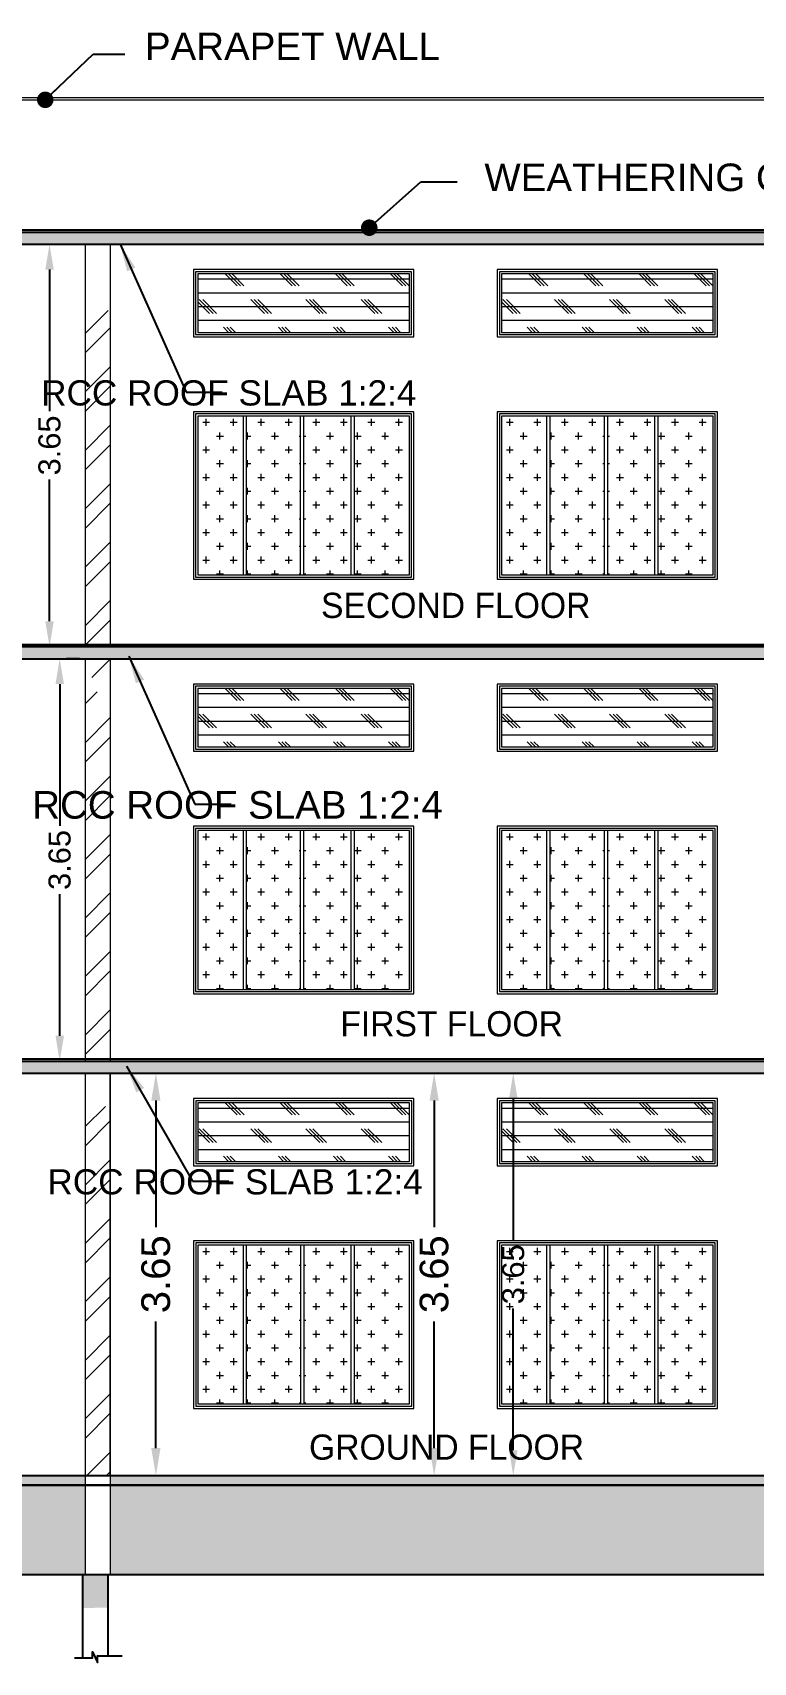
# Model space of a CAD drawing. Header units: metres. Extents: x -278 to 15491, y -352 to 277.
# Drawn here: x 15417.53 to 15424.08, y -300.59 to -285.81 of the extents above; entities that cross this region are included whole.
import ezdxf

# ---------------------------------------------------------------- set-up
doc = ezdxf.new("R2010")
doc.units = ezdxf.units.M
doc.header["$MEASUREMENT"] = 0
for name, color, linetype in [('BLK_1_FLR_0_WATER_CLOSET', 213, 'Continuous'), ('BLK_1_FLR_1_WC_BATH_HEIGHT', 7, 'Continuous'), ('LK_1_FLR_2_WC_BATH_HEIGHT', 7, 'Continuous')]:
    doc.layers.add(name, color=color, linetype=linetype)
doc.layers.add('BLK_1_FLR_0_WC_BATH_HEIGHT', color=163, linetype='Continuous', lineweight=30)
doc.styles.get("Standard").update_dxf_attribs({"font": 'arial.ttf'})
doc.styles.add('style1', font='arialbd.ttf', dxfattribs={"height": 9})
doc.styles.add('XL', font='FRAMDCN.TTF', dxfattribs={"height": 12})
doc.dimstyles.get("Standard").update_dxf_attribs({"dimtxt": 0.26, "dimasz": 0.25, "dimexe": 0.18, "dimexo": 0.0625, "dimgap": 0.09, "dimtad": 0, "dimzin": 0, "dimdsep": 46, "dimtxsty": 'Standard', "dimcen": 0.09, "dimadec": 0, "dimazin": 0, "dimtfac": 1, "dimtofl": 0, "dimtmove": 0, "dimatfit": 3, "dimfxl": 0, "dimtolj": 1, "dimtzin": 0, "dimarcsym": 0})
doc.dimstyles.new('Standard$0', dxfattribs={"dimtxt": 0.5, "dimasz": 0.5, "dimexe": 0, "dimexo": 1, "dimgap": 0, "dimtad": 0, "dimdec": 4, "dimzin": 0, "dimdsep": 46, "dimlunit": 4, "dimtxsty": 'Standard', "dimcen": 0.09, "dimadec": 0, "dimazin": 0, "dimtfac": 1, "dimtdec": 4, "dimtofl": 0, "dimtmove": 0, "dimatfit": 3, "dimfxl": 0, "dimtolj": 1, "dimtzin": 0, "dimarcsym": 0})
doc.dimstyles.new('STANDARD$7', dxfattribs={"dimtxt": 200, "dimasz": 100, "dimexe": 200, "dimexo": 200, "dimgap": 100, "dimtad": 1, "dimzin": 12, "dimdsep": 46, "dimtxsty": 'style1', "dimblk": 'OBLIQUE', "dimblk1": 'DOT', "dimblk2": 'DOT', "dimsah": 1, "dimcen": 200, "dimse1": 1, "dimse2": 1, "dimclrd": 6, "dimclre": 3, "dimclrt": 6, "dimadec": 0, "dimazin": 0, "dimtfac": 1, "dimtix": 1, "dimtmove": 2, "dimatfit": 3, "dimldrblk": 'DOT', "dimfxl": 0, "dimtolj": 1, "dimtzin": 12, "dimarcsym": 0})
pattern_1 = [(0, (-113.42209, -48.11411), (0.125, 0.125), [0.0625, -0.1875]), (90, (-113.39084, -48.14536), (-0.125, 0.125), [0.0625, -0.1875])]
pattern_2 = [(0, (-110.6657, -48.11411), (0.125, 0.125), [0.0625, -0.1875]), (90, (-110.63445, -48.14536), (-0.125, 0.125), [0.0625, -0.1875])]
pattern_3 = [(0, (-113.42227, -44.3541), (0.125, 0.125), [0.0625, -0.1875]), (90, (-113.39102, -44.38536), (-0.125, 0.125), [0.0625, -0.1875])]
pattern_4 = [(0, (-110.66588, -44.3541), (0.125, 0.125), [0.0625, -0.1875]), (90, (-110.63463, -44.38536), (-0.125, 0.125), [0.0625, -0.1875])]
pattern_5 = [(0, (-113.42227, -40.5941), (0.125, 0.125), [0.0625, -0.1875]), (90, (-113.39102, -40.62535), (-0.125, 0.125), [0.0625, -0.1875])]
pattern_6 = [(0, (-110.66588, -40.5941), (0.125, 0.125), [0.0625, -0.1875]), (90, (-110.63463, -40.62535), (-0.125, 0.125), [0.0625, -0.1875])]
pattern_7 = [(45, (-119.6457, -47.8141), (-0.265165043, 0.265165043), []), (45, (-119.46892, -47.8141), (-0.265165043, 0.265165043), [])]

# ---------------------------------------------------------------- blocks, each defined once
blk = doc.blocks.new('_Dot')
at = {"color": 0, "linetype": 'ByBlock', "lineweight": -2}
blk.add_line((-0.5, 0), (-1, 0), dxfattribs=at)
at = {"color": 0, "linetype": 'ByBlock', "const_width": 0.5}
blk.add_lwpolyline([(-0.25, 0, 1), (0.25, 0, 1)], format="xyb", close=True, dxfattribs=at)
blk = doc.blocks.new('_Oblique')
at = {"color": 0, "linetype": 'ByBlock', "lineweight": -2}
blk.add_line((-0.5, -0.5), (0.5, 0.5), dxfattribs=at)
blk = doc.blocks.new('*D293')
at = {"layer": 'BLK_1_FLR_0_WATER_CLOSET', "color": 1, "lineweight": -2, "ltscale": 10}
for p, q in [((15418.708, -295.247), (15418.833, -295.247)), ((15418.653, -295.497), (15418.653, -296.644)), ((15418.653, -298.648), (15418.653, -297.501)), ((15418.708, -298.898), (15418.833, -298.898))]:
    blk.add_line(p, q, dxfattribs=at)
at = {"layer": 'BLK_1_FLR_0_WATER_CLOSET', "color": 1, "lineweight": 0, "ltscale": 10}
for points in [[(15418.611, -295.497), (15418.695, -295.497), (15418.653, -295.247)], [(15418.611, -298.648), (15418.695, -298.648), (15418.653, -298.898)]]:
    blk.add_solid(points, dxfattribs=at)
at = {"layer": 'Defpoints', "color": 0, "lineweight": 0, "ltscale": 10}
for p in [(15418.645, -295.247), (15418.653, -295.247), (15418.645, -298.898)]:
    blk.add_point(p, dxfattribs=at)
at = {"layer": 'BLK_1_FLR_0_WATER_CLOSET', "color": 1, "lineweight": -2, "ltscale": 10, "insert": (15418.653, -297.072), "char_height": 0.26, "attachment_point": 5, "rotation": 90}
blk.add_mtext('\\A1;3.65', dxfattribs=at)
blk = doc.blocks.new('*D295')
at = {"layer": 'BLK_1_FLR_0_WATER_CLOSET', "color": 2, "lineweight": -2, "ltscale": 10}
for p, q in [((15421.219, -295.247), (15421.359, -295.247)), ((15421.179, -295.497), (15421.179, -296.644)), ((15421.179, -298.648), (15421.179, -297.501)), ((15421.219, -298.898), (15421.359, -298.898))]:
    blk.add_line(p, q, dxfattribs=at)
at = {"layer": 'BLK_1_FLR_0_WATER_CLOSET', "color": 2, "lineweight": 0, "ltscale": 10}
for points in [[(15421.137, -295.497), (15421.221, -295.497), (15421.179, -295.247)], [(15421.137, -298.648), (15421.221, -298.648), (15421.179, -298.898)]]:
    blk.add_solid(points, dxfattribs=at)
at = {"layer": 'Defpoints', "color": 0, "lineweight": 0, "ltscale": 10}
for p in [(15421.156, -295.247), (15421.179, -295.247), (15421.156, -298.898)]:
    blk.add_point(p, dxfattribs=at)
at = {"layer": 'BLK_1_FLR_0_WATER_CLOSET', "color": 2, "lineweight": -2, "ltscale": 10, "insert": (15421.179, -297.072), "char_height": 0.26, "attachment_point": 5, "rotation": 90}
blk.add_mtext('\\A1;3.65', dxfattribs=at)
blk = doc.blocks.new('*D294')
at = {"layer": 'BLK_1_FLR_0_WC_BATH_HEIGHT', "color": 0, "lineweight": -2}
for p, q in [((15421.96, -295.247), (15422.077, -295.247)), ((15421.897, -295.477), (15421.897, -296.762)), ((15421.897, -298.668), (15421.897, -297.383)), ((15421.96, -298.898), (15422.077, -298.898))]:
    blk.add_line(p, q, dxfattribs=at)
at = {"layer": 'BLK_1_FLR_0_WC_BATH_HEIGHT', "color": 0, "lineweight": 0}
for points in [[(15421.859, -295.477), (15421.936, -295.477), (15421.897, -295.247)], [(15421.859, -298.668), (15421.936, -298.668), (15421.897, -298.898)]]:
    blk.add_solid(points, dxfattribs=at)
at = {"layer": 'Defpoints', "color": 0, "lineweight": 0}
for p in [(15421.897, -295.247), (15421.897, -295.247), (15421.897, -298.898)]:
    blk.add_point(p, dxfattribs=at)
at = {"layer": 'BLK_1_FLR_0_WC_BATH_HEIGHT', "color": 0, "insert": (15421.897, -297.072), "char_height": 0.2, "attachment_point": 5, "rotation": 90}
blk.add_mtext('\\A1;3.65', dxfattribs=at)
blk = doc.blocks.new('*D296')
at = {"layer": 'BLK_1_FLR_1_WC_BATH_HEIGHT', "color": 0, "lineweight": -2}
for p, q in [((15417.843, -291.488), (15417.96, -291.488)), ((15417.78, -291.718), (15417.78, -293.003)), ((15417.78, -294.909), (15417.78, -293.624)), ((15417.843, -295.139), (15417.96, -295.139))]:
    blk.add_line(p, q, dxfattribs=at)
at = {"layer": 'BLK_1_FLR_1_WC_BATH_HEIGHT', "color": 0, "lineweight": 0}
for points in [[(15417.742, -291.718), (15417.819, -291.718), (15417.78, -291.488)], [(15417.742, -294.909), (15417.819, -294.909), (15417.78, -295.139)]]:
    blk.add_solid(points, dxfattribs=at)
at = {"layer": 'Defpoints', "color": 0, "lineweight": 0}
for p in [(15417.78, -291.488), (15417.78, -291.488), (15417.78, -295.139)]:
    blk.add_point(p, dxfattribs=at)
at = {"layer": 'BLK_1_FLR_1_WC_BATH_HEIGHT', "color": 0, "insert": (15417.78, -293.314), "char_height": 0.2, "attachment_point": 5, "rotation": 90}
blk.add_mtext('\\A1;3.65', dxfattribs=at)
blk = doc.blocks.new('*D297')
at = {"layer": 'Defpoints', "color": 0, "lineweight": 0}
for p in [(15417.54, -287.729), (15417.688, -287.729), (15417.54, -291.379)]:
    blk.add_point(p, dxfattribs=at)
at = {"layer": 'LK_1_FLR_2_WC_BATH_HEIGHT', "color": 0, "lineweight": -2}
for p, q in [((15417.603, -287.729), (15417.868, -287.729)), ((15417.688, -287.959), (15417.688, -289.243)), ((15417.688, -291.149), (15417.688, -289.864)), ((15417.603, -291.379), (15417.868, -291.379))]:
    blk.add_line(p, q, dxfattribs=at)
at = {"layer": 'LK_1_FLR_2_WC_BATH_HEIGHT', "color": 0, "lineweight": 0}
for points in [[(15417.649, -287.959), (15417.726, -287.959), (15417.688, -287.729)], [(15417.649, -291.149), (15417.726, -291.149), (15417.688, -291.379)]]:
    blk.add_solid(points, dxfattribs=at)
at = {"layer": 'LK_1_FLR_2_WC_BATH_HEIGHT', "color": 0, "insert": (15417.688, -289.554), "char_height": 0.2, "attachment_point": 5, "rotation": 90}
blk.add_mtext('\\A1;3.65', dxfattribs=at)

msp = doc.modelspace()

# ---------------------------------------------------------------- hatches: boundary and pattern name
at = {"lineweight": 0, "ltscale": 10}
h = msp.add_hatch(dxfattribs=at)
h.set_pattern_fill('ANSI32', color=1)
h.set_pattern_definition(pattern_7)
h.paths.add_polyline_path([(15411.902, -287.019), (15411.672, -287.019), (15411.672, -288.219), (15411.902, -288.219)])
h.paths.add_polyline_path([(15411.902, -288.559), (15411.672, -288.559), (15411.672, -291.679), (15411.902, -291.679)])
h.paths.add_polyline_path([(15411.902, -292.019), (15411.672, -292.019), (15411.672, -295.139), (15411.902, -295.139)])
h.paths.add_polyline_path([(15411.902, -295.478), (15411.672, -295.478), (15411.672, -298.598), (15411.687, -298.598), (15411.902, -298.598)])
h.paths.add_polyline_path([(15418.239, -288.329), (15418.011, -288.329), (15418.011, -291.659), (15418.239, -291.659)])
h.paths.add_polyline_path([(15415.774, -298.417), (15417.628, -298.417), (15417.628, -297.946), (15415.774, -297.946)], flags=9)
h.paths.add_polyline_path([(15419.29, -296.472), (15422.812, -296.472), (15422.812, -296.001), (15419.29, -296.001)], flags=9)
h.paths.add_polyline_path([(15419.311, -293.053), (15422.834, -293.053), (15422.834, -292.582), (15419.311, -292.582)], flags=9)
h.paths.add_polyline_path([(15419.984, -298.517), (15422.222, -298.517), (15422.222, -298.162), (15419.984, -298.162)], flags=9)
h.paths.add_polyline_path([(15420.268, -294.977), (15422.016, -294.977), (15422.016, -294.622), (15420.268, -294.622)], flags=9)
h.paths.add_polyline_path([(15433.837, -298.417), (15435.692, -298.417), (15435.692, -297.946), (15433.837, -297.946)], flags=9)
h.paths.add_polyline_path([(15426.228, -298.344), (15429.931, -298.344), (15429.931, -297.989), (15426.228, -297.989)], flags=9)
at = {"lineweight": -2, "ltscale": 10}
h = msp.add_hatch(dxfattribs=at)
h.set_pattern_fill('AR-CONC', color=256, scale=0.03)
h.set_pattern_definition([(50, (-119.6457, -47.2141), (0.2151780548, -0.0188256405), [0.0225, -0.2475]), (355, (-119.6457, -47.2141), (-0.0416254, 0.22565764), [0.018, -0.198]), (100.4514445, (-119.62777, -47.21568), (0.173552654, 0.2068319973), [0.0191220576, -0.2103426336]), (46.1842, (-119.6457, -47.1541), (0.320172399, -0.0496557842), [0.03375, -0.37125]), (96.6356355, (-119.61902, -47.15825), (0.280398584, 0.29223558), [0.0286831026, -0.315514128]), (351.184164, (-119.6457, -47.1541), (0.2803985835, 0.29223558), [0.027, -0.297]), (21, (-119.6157, -47.1691), (0.1790721156, -0.1207856672), [0.0225, -0.2475]), (326, (-119.6157, -47.1691), (0.0729945996, 0.2175450135), [0.018, -0.198]), (71.4514447, (-119.60078, -47.17917), (0.252066713, 0.0967593458), [0.019122057, -0.2103426336]), (37.5, (-119.6457, -47.21411), (0.0036479566, 0.09986815615), [0, -0.1956, 0, -0.201, 0, -0.19875]), (7.5, (-119.6457, -47.21411), (0.0789208612, 0.1183235136), [0, -0.1146, 0, -0.1911, 0, -0.07575]), (327.5, (-119.7126, -47.21411), (0.16014673085, -0.0067664615), [0, -0.075, 0, -0.234, 0, -0.3105]), (317.5, (-119.7426, -47.21411), (0.1749558508, 0.0300314947), [0, -0.0975, 0, -0.1554, 0, -0.2205])])
h.paths.add_polyline_path([(15441.698, -287.619), (15411.672, -287.619), (15411.672, -287.959), (15411.902, -287.958), (15411.902, -287.729), (15438.814, -287.729), (15441.468, -287.729), (15441.468, -287.959), (15441.698, -287.959)])
at = {"lineweight": 0, "ltscale": 10}
h = msp.add_hatch(dxfattribs=at)
h.set_pattern_fill('CORK', color=1)
h.set_pattern_definition([(0, (-113.42227, -40.2941), (0, 0.125), []), (135, (-113.35977, -40.3566), (-0.2499999996, -0.2499999996), [0.176776696, -0.176776696]), (135, (-113.32852, -40.3566), (-0.2499999996, -0.2499999996), [0.176776696, -0.176776696]), (135, (-113.29727, -40.3566), (-0.2499999996, -0.2499999996), [0.176776696, -0.176776696])])
h.paths.add_polyline_path([(15420.954, -287.998), (15419.034, -287.998), (15419.034, -288.528), (15420.954, -288.528)])
h = msp.add_hatch(dxfattribs=at)
h.set_pattern_fill('CORK', color=1)
h.set_pattern_definition([(0, (-110.66588, -40.2941), (0, 0.125), []), (135, (-110.60338, -40.3566), (-0.2499999996, -0.2499999996), [0.176776696, -0.176776696]), (135, (-110.57213, -40.3566), (-0.2499999996, -0.2499999996), [0.176776696, -0.176776696]), (135, (-110.54088, -40.3566), (-0.2499999996, -0.2499999996), [0.176776696, -0.176776696])])
h.paths.add_polyline_path([(15423.711, -287.998), (15421.791, -287.998), (15421.791, -288.528), (15423.711, -288.528)])
h = msp.add_hatch(dxfattribs=at)
h.set_pattern_fill('CROSS', color=1, scale=0.5)
h.set_pattern_definition(pattern_5)
h.paths.add_polyline_path([(15419.444, -289.288), (15419.034, -289.288), (15419.034, -290.728), (15419.444, -290.728)])
h.paths.add_polyline_path([(15419.964, -289.288), (15419.474, -289.288), (15419.474, -290.728), (15419.964, -290.728)])
h.paths.add_polyline_path([(15420.424, -289.288), (15419.994, -289.288), (15419.994, -290.728), (15420.424, -290.728)])
h = msp.add_hatch(dxfattribs=at)
h.set_pattern_fill('CROSS', color=1, scale=0.5)
h.set_pattern_definition(pattern_5)
h.paths.add_polyline_path([(15420.954, -289.288), (15420.454, -289.288), (15420.454, -290.728), (15420.954, -290.728)])
h = msp.add_hatch(dxfattribs=at)
h.set_pattern_fill('CROSS', color=1, scale=0.5)
h.set_pattern_definition(pattern_6)
h.paths.add_polyline_path([(15422.2, -289.288), (15421.791, -289.288), (15421.791, -290.728), (15422.2, -290.728)])
h.paths.add_polyline_path([(15422.721, -289.288), (15422.23, -289.288), (15422.23, -290.728), (15422.721, -290.728)])
h.paths.add_polyline_path([(15423.18, -289.288), (15422.751, -289.288), (15422.751, -290.728), (15423.18, -290.728)])
h = msp.add_hatch(dxfattribs=at)
h.set_pattern_fill('CROSS', color=1, scale=0.5)
h.set_pattern_definition(pattern_6)
h.paths.add_polyline_path([(15423.711, -289.288), (15423.21, -289.288), (15423.21, -290.728), (15423.711, -290.728)])
at = {"lineweight": -2, "ltscale": 10}
h = msp.add_hatch(dxfattribs=at)
h.set_pattern_fill('AR-CONC', color=256, scale=0.03)
h.set_pattern_definition([(50, (-119.6457, -47.5141), (0.2151780548, -0.0188256405), [0.0225, -0.2475]), (355, (-119.6457, -47.5141), (-0.0416254, 0.22565764), [0.018, -0.198]), (100.4514445, (-119.62777, -47.51568), (0.173552654, 0.2068319973), [0.0191220576, -0.2103426336]), (46.1842, (-119.6457, -47.4541), (0.320172399, -0.0496557842), [0.03375, -0.37125]), (96.6356355, (-119.61902, -47.45825), (0.280398584, 0.29223558), [0.0286831026, -0.315514128]), (351.184164, (-119.6457, -47.4541), (0.2803985835, 0.29223558), [0.027, -0.297]), (21, (-119.6157, -47.4691), (0.1790721156, -0.1207856672), [0.0225, -0.2475]), (326, (-119.6157, -47.4691), (0.0729945996, 0.2175450135), [0.018, -0.198]), (71.4514447, (-119.60078, -47.47917), (0.252066713, 0.0967593458), [0.019122057, -0.2103426336]), (37.5, (-119.6457, -47.51411), (0.0036479566, 0.09986815615), [0, -0.1956, 0, -0.201, 0, -0.19875]), (7.5, (-119.6457, -47.51411), (0.0789208612, 0.1183235136), [0, -0.1146, 0, -0.1911, 0, -0.07575]), (327.5, (-119.7126, -47.51411), (0.16014673085, -0.0067664615), [0, -0.075, 0, -0.234, 0, -0.3105]), (317.5, (-119.7426, -47.51411), (0.1749558508, 0.0300314947), [0, -0.0975, 0, -0.1554, 0, -0.2205])])
h.paths.add_polyline_path([(15441.698, -291.378), (15411.672, -291.379), (15411.672, -291.489), (15411.672, -291.719), (15411.902, -291.718), (15411.902, -291.489), (15438.814, -291.489), (15441.468, -291.489), (15441.468, -291.719), (15441.698, -291.719)])
at = {"lineweight": 0, "ltscale": 10}
h = msp.add_hatch(dxfattribs=at)
h.set_pattern_fill('ANSI32', color=1)
h.set_pattern_definition(pattern_7)
h.paths.add_polyline_path([(15418.239, -291.789), (15418.011, -291.789), (15418.011, -295.119), (15418.239, -295.119)])
h = msp.add_hatch(dxfattribs=at)
h.set_pattern_fill('CORK', color=1)
h.set_pattern_definition([(0, (-113.42227, -44.0541), (0, 0.125), []), (135, (-113.35977, -44.1166), (-0.2499999996, -0.2499999996), [0.176776696, -0.176776696]), (135, (-113.32852, -44.1166), (-0.2499999996, -0.2499999996), [0.176776696, -0.176776696]), (135, (-113.29727, -44.1166), (-0.2499999996, -0.2499999996), [0.176776696, -0.176776696])])
h.paths.add_polyline_path([(15420.954, -291.758), (15419.034, -291.758), (15419.034, -292.288), (15420.954, -292.288)])
h = msp.add_hatch(dxfattribs=at)
h.set_pattern_fill('CORK', color=1)
h.set_pattern_definition([(0, (-110.66588, -44.0541), (0, 0.125), []), (135, (-110.60338, -44.1166), (-0.2499999996, -0.2499999996), [0.176776696, -0.176776696]), (135, (-110.57213, -44.1166), (-0.2499999996, -0.2499999996), [0.176776696, -0.176776696]), (135, (-110.54088, -44.1166), (-0.2499999996, -0.2499999996), [0.176776696, -0.176776696])])
h.paths.add_polyline_path([(15423.711, -291.758), (15421.791, -291.758), (15421.791, -292.288), (15423.711, -292.288)])
h = msp.add_hatch(dxfattribs=at)
h.set_pattern_fill('CROSS', color=1, scale=0.5)
h.set_pattern_definition(pattern_3)
h.paths.add_polyline_path([(15419.444, -293.048), (15419.034, -293.048), (15419.034, -294.488), (15419.444, -294.488)])
h.paths.add_polyline_path([(15419.964, -293.048), (15419.474, -293.048), (15419.474, -294.488), (15419.964, -294.488)])
h.paths.add_polyline_path([(15420.424, -293.048), (15419.994, -293.048), (15419.994, -294.488), (15420.424, -294.488)])
h = msp.add_hatch(dxfattribs=at)
h.set_pattern_fill('CROSS', color=1, scale=0.5)
h.set_pattern_definition(pattern_3)
h.paths.add_polyline_path([(15420.954, -293.048), (15420.454, -293.048), (15420.454, -294.488), (15420.954, -294.488)])
h = msp.add_hatch(dxfattribs=at)
h.set_pattern_fill('CROSS', color=1, scale=0.5)
h.set_pattern_definition(pattern_4)
h.paths.add_polyline_path([(15422.2, -293.048), (15421.791, -293.048), (15421.791, -294.488), (15422.2, -294.488)])
h.paths.add_polyline_path([(15422.721, -293.048), (15422.23, -293.048), (15422.23, -294.488), (15422.721, -294.488)])
h.paths.add_polyline_path([(15423.18, -293.048), (15422.751, -293.048), (15422.751, -294.488), (15423.18, -294.488)])
h = msp.add_hatch(dxfattribs=at)
h.set_pattern_fill('CROSS', color=1, scale=0.5)
h.set_pattern_definition(pattern_4)
h.paths.add_polyline_path([(15423.711, -293.048), (15423.21, -293.048), (15423.21, -294.488), (15423.711, -294.488)])
at = {"lineweight": -2, "ltscale": 10}
h = msp.add_hatch(dxfattribs=at)
h.set_pattern_fill('AR-CONC', color=256, scale=0.03)
h.set_pattern_definition([(50, (-119.6457, -47.8141), (0.2151780548, -0.0188256405), [0.0225, -0.2475]), (355, (-119.6457, -47.8141), (-0.0416254, 0.22565764), [0.018, -0.198]), (100.4514445, (-119.62777, -47.81568), (0.173552654, 0.2068319973), [0.0191220576, -0.2103426336]), (46.1842, (-119.6457, -47.7541), (0.320172399, -0.0496557842), [0.03375, -0.37125]), (96.6356355, (-119.61902, -47.75825), (0.280398584, 0.29223558), [0.0286831026, -0.315514128]), (351.184164, (-119.6457, -47.7541), (0.2803985835, 0.29223558), [0.027, -0.297]), (21, (-119.6157, -47.7691), (0.1790721156, -0.1207856672), [0.0225, -0.2475]), (326, (-119.6157, -47.7691), (0.0729945996, 0.2175450135), [0.018, -0.198]), (71.4514447, (-119.60078, -47.77917), (0.252066713, 0.0967593458), [0.019122057, -0.2103426336]), (37.5, (-119.6457, -47.81411), (0.0036479566, 0.09986815615), [0, -0.1956, 0, -0.201, 0, -0.19875]), (7.5, (-119.6457, -47.81411), (0.0789208612, 0.1183235136), [0, -0.1146, 0, -0.1911, 0, -0.07575]), (327.5, (-119.7126, -47.81411), (0.16014673085, -0.0067664615), [0, -0.075, 0, -0.234, 0, -0.3105]), (317.5, (-119.7426, -47.81411), (0.1749558508, 0.0300314947), [0, -0.0975, 0, -0.1554, 0, -0.2205])])
h.paths.add_polyline_path([(15441.698, -295.139), (15411.672, -295.139), (15411.672, -295.478), (15411.902, -295.478), (15411.902, -295.249), (15441.468, -295.249), (15441.468, -295.479), (15441.698, -295.479)])
at = {"lineweight": 0, "ltscale": 10}
h = msp.add_hatch(dxfattribs=at)
h.set_pattern_fill('CORK', color=1)
h.set_pattern_definition([(0, (-113.42209, -47.81411), (0, 0.125), []), (135, (-113.3596, -47.8766), (-0.2499999996, -0.2499999996), [0.176776696, -0.176776696]), (135, (-113.32834, -47.8766), (-0.2499999996, -0.2499999996), [0.176776696, -0.176776696]), (135, (-113.2971, -47.8766), (-0.2499999996, -0.2499999996), [0.176776696, -0.176776696])])
h.paths.add_polyline_path([(15420.955, -295.518), (15419.035, -295.518), (15419.035, -296.048), (15420.955, -296.048)])
h = msp.add_hatch(dxfattribs=at)
h.set_pattern_fill('CORK', color=1)
h.set_pattern_definition([(0, (-110.6657, -47.81411), (0, 0.125), []), (135, (-110.6032, -47.8766), (-0.2499999996, -0.2499999996), [0.176776696, -0.176776696]), (135, (-110.57195, -47.8766), (-0.2499999996, -0.2499999996), [0.176776696, -0.176776696]), (135, (-110.5407, -47.8766), (-0.2499999996, -0.2499999996), [0.176776696, -0.176776696])])
h.paths.add_polyline_path([(15423.711, -295.518), (15421.791, -295.518), (15421.791, -296.048), (15423.711, -296.048)])
h = msp.add_hatch(dxfattribs=at)
h.set_pattern_fill('ANSI32', color=1)
h.set_pattern_definition([(45, (-119.6457, -48.1141), (-0.265165043, 0.265165043), []), (45, (-119.46892, -48.1141), (-0.265165043, 0.265165043), [])])
h.paths.add_polyline_path([(15418.239, -295.549), (15418.011, -295.549), (15418.011, -298.898), (15418.239, -298.898)])
h.paths.add_polyline_path([(15433.837, -298.717), (15435.692, -298.717), (15435.692, -298.246), (15433.837, -298.246)], flags=9)
h.paths.add_polyline_path([(15415.774, -298.717), (15417.628, -298.717), (15417.628, -298.246), (15415.774, -298.246)], flags=9)
h.paths.add_polyline_path([(15426.228, -298.644), (15429.931, -298.644), (15429.931, -298.289), (15426.228, -298.289)], flags=9)
h.paths.add_polyline_path([(15419.29, -296.772), (15422.812, -296.772), (15422.812, -296.301), (15419.29, -296.301)], flags=9)
h.paths.add_polyline_path([(15419.984, -298.817), (15422.222, -298.817), (15422.222, -298.462), (15419.984, -298.462)], flags=9)
h = msp.add_hatch(dxfattribs=at)
h.set_pattern_fill('CROSS', color=1, scale=0.5)
h.set_pattern_definition(pattern_1)
h.paths.add_polyline_path([(15419.444, -296.808), (15419.035, -296.808), (15419.035, -298.248), (15419.444, -298.248)])
h.paths.add_polyline_path([(15419.965, -296.808), (15419.474, -296.808), (15419.474, -298.248), (15419.965, -298.248)])
h.paths.add_polyline_path([(15420.424, -296.808), (15419.995, -296.808), (15419.995, -298.248), (15420.424, -298.248)])
h = msp.add_hatch(dxfattribs=at)
h.set_pattern_fill('CROSS', color=1, scale=0.5)
h.set_pattern_definition(pattern_1)
h.paths.add_polyline_path([(15420.955, -296.808), (15420.454, -296.808), (15420.454, -298.248), (15420.955, -298.248)])
h = msp.add_hatch(dxfattribs=at)
h.set_pattern_fill('CROSS', color=1, scale=0.5)
h.set_pattern_definition(pattern_2)
h.paths.add_polyline_path([(15422.2, -296.808), (15421.791, -296.808), (15421.791, -298.248), (15422.2, -298.248)])
h.paths.add_polyline_path([(15422.721, -296.808), (15422.23, -296.808), (15422.23, -298.248), (15422.721, -298.248)])
h.paths.add_polyline_path([(15423.18, -296.808), (15422.751, -296.808), (15422.751, -298.248), (15423.18, -298.248)])
h = msp.add_hatch(dxfattribs=at)
h.set_pattern_fill('CROSS', color=1, scale=0.5)
h.set_pattern_definition(pattern_2)
h.paths.add_polyline_path([(15423.711, -296.808), (15423.21, -296.808), (15423.21, -298.248), (15423.711, -298.248)])
h = msp.add_hatch(dxfattribs=at)
h.set_pattern_fill('AR-CONC', color=1)
h.set_pattern_definition([(50, (-119.6457, -48.114), (7.1726018, -0.6275213), [0.75, -8.25]), (355, (-119.646, -48.114), (-1.3875133, 7.5219213), [0.6, -6.6]), (100.451444, (-119.048, -48.1664), (5.7850885, 6.8944), [0.637402, -7.011421]), (46.1842, (-119.646, -46.114), (10.6724133, -1.655193), [1.125, -12.375]), (96.635635, (-118.756, -46.252), (9.3466195, 9.741186), [0.9561034, -10.5171376]), (351.18416, (-119.646, -46.114), (9.3466195, 9.741186), [0.9, -9.9]), (21, (-118.6457, -46.614), (5.9690705, -4.026189), [0.75, -8.25]), (326, (-118.646, -46.614), (2.4331533, 7.2515005), [0.6, -6.6]), (71.451445, (-118.148, -46.9496), (8.4022238, 3.2253115), [0.637402, -7.011421]), (37.5, (-119.6457, -48.114), (0.12159855, 3.32893854), [0, -6.52, 0, -6.7, 0, -6.625]), (7.5, (-119.6457, -48.114), (2.6306954, 3.9441171), [0, -3.82, 0, -6.37, 0, -2.525]), (327.5, (-121.8757, -48.114), (5.33822436, -0.2255487), [0, -2.5, 0, -7.8, 0, -10.35]), (317.5, (-122.8757, -48.114), (5.8318617, 1.0010498), [0, -3.25, 0, -5.18, 0, -7.35])])
h.paths.add_polyline_path([(15424.335, -298.898), (15418.239, -298.898), (15418.239, -298.985), (15424.335, -298.985)])
h.paths.add_polyline_path([(15430.659, -298.898), (15424.563, -298.898), (15424.563, -298.985), (15430.659, -298.985)])
h.paths.add_polyline_path([(15418.011, -298.898), (15411.902, -298.898), (15411.902, -298.985), (15418.011, -298.985)])
h.paths.add_polyline_path([(15441.707, -298.898), (15441.698, -298.898), (15430.887, -298.898), (15430.887, -298.985), (15441.477, -298.985), (15441.477, -299.798), (15441.707, -299.798), (15441.707, -299.775)])
at = {"lineweight": -2, "ltscale": 10}
h = msp.add_hatch(dxfattribs=at)
h.set_pattern_fill('AR-CONC', color=256, scale=0.03)
h.set_pattern_definition([(50, (-119.6457, -48.1141), (0.2151780548, -0.0188256405), [0.0225, -0.2475]), (355, (-119.6457, -48.1141), (-0.0416254, 0.22565764), [0.018, -0.198]), (100.4514445, (-119.62777, -48.11568), (0.173552654, 0.2068319973), [0.0191220576, -0.2103426336]), (46.1842, (-119.6457, -48.0541), (0.320172399, -0.0496557842), [0.03375, -0.37125]), (96.6356355, (-119.61902, -48.05825), (0.280398584, 0.29223558), [0.0286831026, -0.315514128]), (351.184164, (-119.6457, -48.0541), (0.2803985835, 0.29223558), [0.027, -0.297]), (21, (-119.6157, -48.0691), (0.1790721156, -0.1207856672), [0.0225, -0.2475]), (326, (-119.6157, -48.0691), (0.0729945996, 0.2175450135), [0.018, -0.198]), (71.4514447, (-119.60078, -48.07917), (0.252066713, 0.0967593458), [0.019122057, -0.2103426336]), (37.5, (-119.6457, -48.11411), (0.0036479566, 0.09986815615), [0, -0.1956, 0, -0.201, 0, -0.19875]), (7.5, (-119.6457, -48.11411), (0.0789208612, 0.1183235136), [0, -0.1146, 0, -0.1911, 0, -0.07575]), (327.5, (-119.7126, -48.11411), (0.16014673085, -0.0067664615), [0, -0.075, 0, -0.234, 0, -0.3105]), (317.5, (-119.7426, -48.11411), (0.1749558508, 0.0300314947), [0, -0.0975, 0, -0.1554, 0, -0.2205])])
h.paths.add_polyline_path([(15430.659, -298.898), (15424.563, -298.898), (15424.563, -298.985), (15430.659, -298.985)])
h.paths.add_polyline_path([(15441.707, -298.898), (15441.698, -298.898), (15430.887, -298.898), (15430.887, -298.985), (15441.477, -298.985), (15441.477, -299.798), (15441.707, -299.798), (15441.707, -299.775)])
h.paths.add_polyline_path([(15424.335, -298.898), (15418.239, -298.898), (15418.239, -298.985), (15424.335, -298.985)])
h.paths.add_polyline_path([(15418.011, -298.898), (15411.902, -298.898), (15411.902, -298.985), (15418.011, -298.985)])
h = msp.add_hatch(dxfattribs=at)
h.set_pattern_fill('AR-SAND', color=256, scale=0.05)
h.set_pattern_definition([(37.5, (-119.6457, -48.11411), (-0.0031496679, 0.09634118845), [0, -0.076, 0, -0.085, 0, -0.08125]), (7.5, (-119.6457, -48.11411), (0.0884888353, 0.1411073033), [0, -0.041, 0, -0.0685, 0, -0.02625]), (327.5, (-119.7072, -48.11411), (0.1557070931, 0.00028295268), [0, -0.025, 0, -0.09, 0, -0.1175]), (317.5, (-119.7072, -48.11411), (0.1503063302, 0.0438837782), [0, -0.0125, 0, -0.059, 0, -0.0675])])
h.paths.add_polyline_path([(15418.011, -298.985), (15411.902, -298.985), (15411.902, -299.798), (15418.011, -299.798)])
h.paths.add_polyline_path([(15424.335, -298.985), (15418.239, -298.985), (15418.239, -299.798), (15424.335, -299.798)])
h.paths.add_polyline_path([(15430.659, -298.985), (15424.563, -298.985), (15424.563, -299.798), (15430.659, -299.798)])
h.paths.add_polyline_path([(15441.477, -298.985), (15430.887, -298.985), (15430.887, -299.798), (15441.477, -299.798)])
at = {"lineweight": -2}
h = msp.add_hatch(color=256, dxfattribs=at)
h.dxf.hatch_style = 1
h.paths.add_polyline_path([(15417.989, -299.798), (15418.219, -299.798), (15418.219, -300.097), (15417.989, -300.098)])

# ---------------------------------------------------------------- linework, layer by layer
at = {"lineweight": 0, "ltscale": 10}
for p, q in [((15411.672, -286.399), (15441.698, -286.399)), ((15415.336, -286.419), (15441.698, -286.419)), ((15418.011, -287.729), (15418.011, -291.379)), ((15418.239, -287.729), (15418.239, -291.379)), ((15419.444, -289.288), (15419.444, -290.728)), ((15419.474, -289.288), (15419.474, -290.728)), ((15419.964, -289.288), (15419.964, -290.728)), ((15419.994, -289.288), (15419.994, -290.728)), ((15420.424, -289.288), (15420.424, -290.728)), ((15420.454, -289.288), (15420.454, -290.728)), ((15422.2, -289.288), (15422.2, -290.728)), ((15422.23, -289.288), (15422.23, -290.728)), ((15422.721, -289.288), (15422.721, -290.728)), ((15422.751, -289.288), (15422.751, -290.728)), ((15423.18, -289.288), (15423.18, -290.728)), ((15423.21, -289.288), (15423.21, -290.728)), ((15418.011, -291.489), (15418.011, -295.139)), ((15418.239, -291.489), (15418.239, -295.139)), ((15419.444, -293.048), (15419.444, -294.488)), ((15419.474, -293.048), (15419.474, -294.488)), ((15419.964, -293.048), (15419.964, -294.488)), ((15419.994, -293.048), (15419.994, -294.488)), ((15420.424, -293.048), (15420.424, -294.488)), ((15420.454, -293.048), (15420.454, -294.488)), ((15422.2, -293.048), (15422.2, -294.488)), ((15422.23, -293.048), (15422.23, -294.488)), ((15422.721, -293.048), (15422.721, -294.488)), ((15422.751, -293.048), (15422.751, -294.488)), ((15423.18, -293.048), (15423.18, -294.488)), ((15423.21, -293.048), (15423.21, -294.488)), ((15418.011, -295.249), (15418.011, -299.798)), ((15418.011, -295.249), (15418.011, -296.038)), ((15418.239, -295.249), (15418.239, -299.798)), ((15419.444, -296.808), (15419.444, -298.248)), ((15419.474, -296.808), (15419.474, -298.248)), ((15419.965, -296.808), (15419.965, -298.248)), ((15419.995, -296.808), (15419.995, -298.248)), ((15420.424, -296.808), (15420.424, -298.248)), ((15420.454, -296.808), (15420.454, -298.248)), ((15422.2, -296.808), (15422.2, -298.248)), ((15422.23, -296.808), (15422.23, -298.248)), ((15422.721, -296.808), (15422.721, -298.248)), ((15422.751, -296.808), (15422.751, -298.248)), ((15423.18, -296.808), (15423.18, -298.248)), ((15423.21, -296.808), (15423.21, -298.248)), ((15411.672, -299.798), (15442.866, -299.798))]:
    msp.add_line(p, q, dxfattribs=at)
at = {"lineweight": -2}
for p, q in [((15411.672, -287.619), (15441.698, -287.619)), ((15411.902, -287.599), (15441.468, -287.599)), ((15411.902, -287.729), (15441.468, -287.729)), ((15411.672, -291.379), (15441.698, -291.378)), ((15411.902, -291.359), (15441.468, -291.359)), ((15411.902, -291.489), (15441.468, -291.489)), ((15411.672, -295.139), (15441.694, -295.139)), ((15411.902, -295.119), (15441.468, -295.119)), ((15411.902, -295.249), (15441.468, -295.249)), ((15411.687, -298.898), (15441.707, -298.898)), ((15441.477, -298.985), (15411.902, -298.985)), ((15417.989, -300.55), (15417.989, -299.798)), ((15418.219, -300.532), (15418.219, -299.798))]:
    msp.add_line(p, q, dxfattribs=at)
msp.add_line((15411.687, -298.898), (15442.695, -298.898))
at = {"lineweight": 0, "ltscale": 10}
for points in [[(15418.994, -288.568), (15420.994, -288.568), (15420.994, -287.958), (15418.994, -287.958)], [(15419.014, -288.548), (15420.974, -288.548), (15420.974, -287.978), (15419.014, -287.978)], [(15421.751, -288.568), (15423.751, -288.568), (15423.751, -287.958), (15421.751, -287.958)], [(15421.771, -288.548), (15423.731, -288.548), (15423.731, -287.978), (15421.771, -287.978)], [(15419.034, -288.528), (15420.954, -288.528), (15420.954, -287.998), (15419.034, -287.998)], [(15421.791, -288.528), (15423.711, -288.528), (15423.711, -287.998), (15421.791, -287.998)], [(15418.994, -290.768), (15420.994, -290.768), (15420.994, -289.248), (15418.994, -289.248)], [(15419.014, -290.748), (15420.974, -290.748), (15420.974, -289.268), (15419.014, -289.268)], [(15419.034, -290.728), (15420.954, -290.728), (15420.954, -289.288), (15419.034, -289.288)], [(15421.751, -290.768), (15423.751, -290.768), (15423.751, -289.248), (15421.751, -289.248)], [(15421.771, -290.748), (15423.731, -290.748), (15423.731, -289.268), (15421.771, -289.268)], [(15421.791, -290.728), (15423.711, -290.728), (15423.711, -289.288), (15421.791, -289.288)], [(15418.994, -292.328), (15420.994, -292.328), (15420.994, -291.718), (15418.994, -291.718)], [(15419.014, -292.308), (15420.974, -292.308), (15420.974, -291.738), (15419.014, -291.738)], [(15419.034, -292.288), (15420.954, -292.288), (15420.954, -291.758), (15419.034, -291.758)], [(15421.751, -292.328), (15423.751, -292.328), (15423.751, -291.718), (15421.751, -291.718)], [(15421.771, -292.308), (15423.731, -292.308), (15423.731, -291.738), (15421.771, -291.738)], [(15421.791, -292.288), (15423.711, -292.288), (15423.711, -291.758), (15421.791, -291.758)], [(15418.994, -294.528), (15420.994, -294.528), (15420.994, -293.008), (15418.994, -293.008)], [(15419.014, -294.508), (15420.974, -294.508), (15420.974, -293.028), (15419.014, -293.028)], [(15419.034, -294.488), (15420.954, -294.488), (15420.954, -293.048), (15419.034, -293.048)], [(15421.751, -294.528), (15423.751, -294.528), (15423.751, -293.008), (15421.751, -293.008)], [(15421.771, -294.508), (15423.731, -294.508), (15423.731, -293.028), (15421.771, -293.028)], [(15421.791, -294.488), (15423.711, -294.488), (15423.711, -293.048), (15421.791, -293.048)], [(15418.995, -296.088), (15420.995, -296.088), (15420.995, -295.478), (15418.995, -295.478)], [(15419.015, -296.068), (15420.975, -296.068), (15420.975, -295.498), (15419.015, -295.498)], [(15419.035, -296.048), (15420.955, -296.048), (15420.955, -295.518), (15419.035, -295.518)], [(15421.751, -296.088), (15423.751, -296.088), (15423.751, -295.478), (15421.751, -295.478)], [(15421.771, -296.068), (15423.731, -296.068), (15423.731, -295.498), (15421.771, -295.498)], [(15421.791, -296.048), (15423.711, -296.048), (15423.711, -295.518), (15421.791, -295.518)], [(15418.995, -298.288), (15420.995, -298.288), (15420.995, -296.768), (15418.995, -296.768)], [(15419.015, -298.268), (15420.975, -298.268), (15420.975, -296.788), (15419.015, -296.788)], [(15419.035, -298.248), (15420.955, -298.248), (15420.955, -296.808), (15419.035, -296.808)], [(15421.751, -298.288), (15423.751, -298.288), (15423.751, -296.768), (15421.751, -296.768)], [(15421.771, -298.268), (15423.731, -298.268), (15423.731, -296.788), (15421.771, -296.788)], [(15421.791, -298.248), (15423.711, -298.248), (15423.711, -296.808), (15421.791, -296.808)]]:
    msp.add_lwpolyline(points, close=True, dxfattribs=at)
msp.add_lwpolyline([(15418.011, -298.898), (15418.239, -298.898), (15418.239, -295.249), (15418.011, -295.249)], dxfattribs=at)
at = {"lineweight": -2, "ltscale": 10}
msp.add_lwpolyline([(15411.902, -298.985), (15441.477, -298.985), (15441.477, -299.798), (15411.902, -299.798)], dxfattribs=at)
at = {"lineweight": -2}
msp.add_lwpolyline([(15417.915, -300.55), (15418.079, -300.55), (15418.079, -300.496), (15418.123, -300.593), (15418.123, -300.532), (15418.346, -300.532)], dxfattribs=at)

# ---------------------------------------------------------------- texts
msp.add_text('WEATHERING COURSE', height=0.25).set_placement((15421.635, -287.247))
at = {"style": 'XL'}
for s, p in [('SECOND FLOOR ', (15420.152, -291.119)), ('FIRST FLOOR', (15420.327, -294.914)), ('GROUND FLOOR ', (15420.043, -298.754))]:
    msp.add_text(s, height=0.22857, dxfattribs=at).set_placement(p)
at = {"attachment_point": 5}
for s, insert, char_height in [('\\A1;PARAPET WALL', (15419.893, -285.934), 0.25), ('\\A1;RCC ROOF SLAB 1:2:4', (15419.315, -289.079), 0.22863), ('\\A1;RCC ROOF SLAB 1:2:4', (15419.394, -292.816), 0.25), ('\\A1;RCC ROOF SLAB 1:2:4', (15419.372, -296.235), 0.22863)]:
    msp.add_mtext(s, dxfattribs=dict(at, insert=insert, char_height=char_height))

# ---------------------------------------------------------------- dimensions: what is measured, and where the dimension line sits
at = {"layer": 'BLK_1_FLR_0_WATER_CLOSET', "color": 1, "lineweight": -2, "ltscale": 10}
dim = msp.add_aligned_dim(p1=(15418.645, -298.898), p2=(15418.645, -295.247), distance=-0.008, dimstyle='Standard$0', override={"dimtxt": 0.26, "dimasz": 0.25, "dimexe": 0.18, "dimexo": 0.0625, "dimgap": 0.09, "dimdec": 2, "dimlunit": 2, "dimclrd": 1, "dimclre": 1, "dimclrt": 1, "dimtdec": 2, "dimfxlon": 0}, dxfattribs=at)
dim.commit()
dim.dimension.update_dxf_attribs({"geometry": '*D293', "text_midpoint": (15418.653, -297.072)})
at = {"layer": 'BLK_1_FLR_0_WATER_CLOSET', "color": 2, "lineweight": -2, "ltscale": 10}
dim = msp.add_aligned_dim(p1=(15421.156, -298.898), p2=(15421.156, -295.247), distance=-0.023, dimstyle='Standard$0', override={"dimtxt": 0.26, "dimasz": 0.25, "dimexe": 0.18, "dimexo": 0.0625, "dimgap": 0.09, "dimdec": 2, "dimlunit": 2, "dimclrd": 2, "dimclre": 2, "dimclrt": 2, "dimtdec": 2, "dimfxlon": 0}, dxfattribs=at)
dim.commit()
dim.dimension.update_dxf_attribs({"geometry": '*D295', "text_midpoint": (15421.179, -297.072)})
at = {"layer": 'BLK_1_FLR_0_WC_BATH_HEIGHT', "color": 233}
dim = msp.add_aligned_dim(p1=(15421.897, -298.898), p2=(15421.897, -295.247), distance=0, dimstyle='Standard$0', override={"dimtxt": 0.2, "dimasz": 0.23, "dimexe": 0.18, "dimexo": 0.0625, "dimgap": 0.05, "dimtih": 1, "dimtoh": 1, "dimdec": 2, "dimlunit": 2, "dimtdec": 2, "dimfxlon": 0}, dxfattribs=at)
dim.commit()
dim.dimension.update_dxf_attribs({"geometry": '*D294', "text_midpoint": (15421.897, -297.072), "text_rotation": 90})
at = {"layer": 'BLK_1_FLR_1_WC_BATH_HEIGHT', "color": 233}
dim = msp.add_aligned_dim(p1=(15417.78, -295.139), p2=(15417.78, -291.488), distance=0, dimstyle='Standard$0', override={"dimtxt": 0.2, "dimasz": 0.23, "dimexe": 0.18, "dimexo": 0.0625, "dimgap": 0.05, "dimtih": 1, "dimtoh": 1, "dimdec": 2, "dimlunit": 2, "dimtdec": 2, "dimfxlon": 0}, dxfattribs=at)
dim.commit()
dim.dimension.update_dxf_attribs({"geometry": '*D296', "text_midpoint": (15417.78, -293.314), "text_rotation": 90})
at = {"layer": 'LK_1_FLR_2_WC_BATH_HEIGHT', "color": 233}
dim = msp.add_aligned_dim(p1=(15417.54, -291.379), p2=(15417.54, -287.729), distance=-0.147, dimstyle='Standard$0', override={"dimtxt": 0.2, "dimasz": 0.23, "dimexe": 0.18, "dimexo": 0.0625, "dimgap": 0.05, "dimtih": 1, "dimtoh": 1, "dimdec": 2, "dimlunit": 2, "dimtdec": 2, "dimfxlon": 0}, dxfattribs=at)
dim.commit()
dim.dimension.update_dxf_attribs({"geometry": '*D297', "text_midpoint": (15417.688, -289.554), "text_rotation": 90})

# ---------------------------------------------------------------- leaders
for points, override in [([(15417.649, -286.419), (15418.083, -286.006), (15418.371, -286.006)], {"dimasz": 0.15, "dimgap": 100, "dimtad": 0, "dimfxl": 1.25, "dimarcsym": 1}), ([(15420.59, -287.579), (15421.057, -287.164), (15421.387, -287.164)], {"dimasz": 0.15, "dimtad": 0, "dimfxl": 1.25, "dimarcsym": 1})]:
    msp.add_leader(points, dimstyle='STANDARD$7', override=override)
at = {"linetype": 'ByBlock', "ltscale": 0.5}
for points in [[(15418.328, -287.729), (15418.927, -289.071), (15419.256, -289.071)], [(15418.407, -291.466), (15419.006, -292.807), (15419.336, -292.807)], [(15418.386, -295.185), (15418.985, -296.227), (15419.314, -296.227)]]:
    msp.add_leader(points, dimstyle='Standard', dxfattribs=at)

doc.saveas('drawing.dxf')
